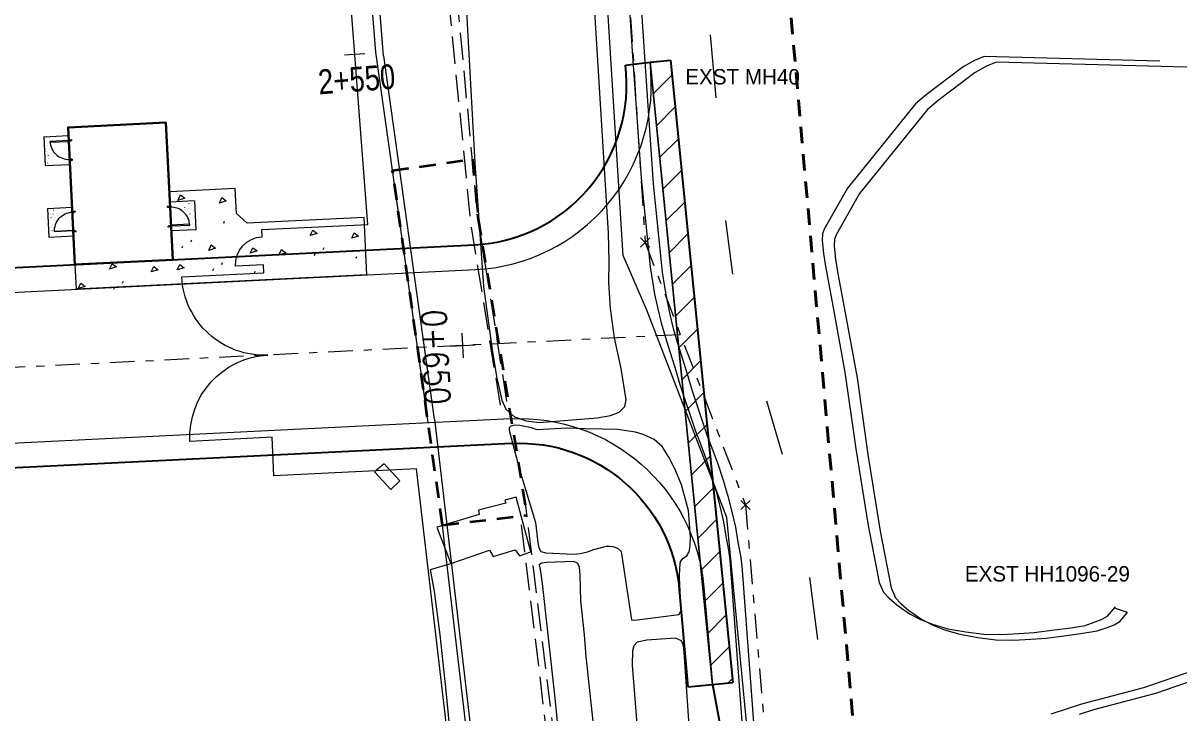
# Model space of a CAD drawing. Header units: metres. Extents: x -703672 to 3951284, y -4124475 to 4104628.
# Drawn here: x 328224.4 to 328280.6, y 4103510.3 to 4103543.8 of the extents above; entities that cross this region are included whole.
import ezdxf

# ---------------------------------------------------------------- set-up
doc = ezdxf.new("R2010")
doc.units = ezdxf.units.M
doc.header["$MEASUREMENT"] = 0
for name, pattern in [('DGN Style 2', [1.3283826688107345, 0.7970296012864407, -0.5313530675242938]), ('DGN Style 3', [1.8597357363350286, 1.328382668810735, -0.5313530675242938]), ('DGN Style 7', [2.6567653376214695, 1.195544401929661, -0.5313530675242938, 0.3985148006432204, -0.5313530675242938])]:
    doc.linetypes.add(name, pattern=pattern)
for name, color, linetype, lineweight in [('A-DOOR-PRHT', 7, 'Continuous', 0), ('A-FLOR-PATT', 9, 'Continuous', 0), ('A-WALL-PATT', 9, 'INBATT', 0), ('C-ALGN-STAT', 8, 'Continuous', 0), ('C-ALGN-STAT1', 8, 'Continuous', 0), ('C-ANNO-PATT', 251, 'Continuous', 0), ('C-PADS-OTLN', 9, 'Continuous', 30), ('C-PROP-BASE', 2, 'CONLMT', 0), ('C-PROP-CONS(Alpha)', 7, 'DGN Style 2', 40), ('C-ROAD-CNTR', 8, 'DGN Style 7', 0), ('C-ROAD-CURB', 9, 'Continuous', 0), ('C-ROAD-OTLN', 7, 'Continuous', 0), ('C-ROAD-UPVD', 253, 'Continuous', 0), ('C-SITE-FENC', 6, 'Continuous', 0), ('C-SITE-WALK', 7, 'Continuous', 0), ('C-STRM-CULV', 7, 'CULVRT', 0), ('V-DTCH-BOTD', 252, 'Continuous', 0), ('V-DTCH-TOP~', 252, 'Continuous', 0), ('V-ROAD-ASPH', 9, 'Continuous', 0), ('V-SITE-STRC', 253, 'Continuous', 0)]:
    doc.layers.add(name, color=color, linetype=linetype, lineweight=lineweight)
doc.layers.add('T-ANNO-NPLT', color=7, linetype='Continuous', lineweight=0, plot=False)
doc.styles.add('DGN', font='ENGINEERING.shx', dxfattribs={"width": 0.85, "height": 1.2})
doc.styles.add('Style-ENGINEERING', font='ENGINEERING.shx')
doc.styles.add('Style-WORKING', font='WORKING.shx')
doc.linetypes.add('CONLMT', pattern='A,0.10417,-0.00902625,[2,dgnlstyle-tsaec.shx,S=4.133597883597883e-05,R=0,X=0,Y=0],-0.00902625', length=0.1222225)
doc.linetypes.add('CULVRT', pattern='A,0.10417,-0.009026500000000007,["C",Style-WORKING,S=0.0078125,R=0,X=-0.002799034118652344,Y=-0.00390625],-0.012933,["P",Style-WORKING,S=0.0078125,R=0,X=-0.002614498138427734,Y=-0.00390625],-0.009026499999999993', length=0.135156)
doc.linetypes.add('FENCE', pattern='A,0.1,-0.01302,[7,dgnlstyle-tsaec.shx,S=0.0001240079365079365,R=0,X=0,Y=0],-0.01302', length=0.12604)
doc.linetypes.add('INBATT', pattern='A,-0.00859,[49,dgnlstyle-tsaec.shx,S=0.000248015873015873,R=0,X=0,Y=0],-0.00859', length=0.01718)

# ---------------------------------------------------------------- blocks, each defined once
blk = doc.blocks.new('*U11')
at = {"layer": 'A-DOOR-PRHT', "linetype": 'ByBlock'}
for p, q in [((-7.202382164450682e-06, 1.290000000153668e-06), (-2.402382158095406e-06, 1.289999943310249e-06)), ((-7.202382157345255e-06, -3.03000007306764e-06), (-7.202382164450682e-06, 1.290000000153668e-06)), ((-2.402382158095406e-06, 3.021041152351245e-06), (2.397617841154442e-06, 3.021041095507826e-06)), ((-2.402382158095406e-06, 1.289999943310249e-06), (-2.402382158095406e-06, 3.021041152351245e-06)), ((2.397617841154442e-06, 3.021041095507826e-06), (2.397617841154442e-06, 1.290000000153668e-06)), ((2.397617841154442e-06, 1.290000000153668e-06), (7.197617840404291e-06, 1.289999943310249e-06)), ((7.197617833298864e-06, -3.030000016224221e-06), (7.197617840404291e-06, 1.289999943310249e-06)), ((-7.202382157345255e-06, -3.03000007306764e-06), (7.197617833298864e-06, -3.030000016224221e-06))]:
    blk.add_line(p, q, dxfattribs=at)
blk = doc.blocks.new('*U12')
at = {"layer": 'A-DOOR-PRHT', "linetype": 'ByBlock'}
for p, q in [((-7.20238217155611e-06, 3.029999959380802e-06), (-7.20238217155611e-06, -1.290000000153668e-06)), ((-7.20238217155611e-06, 3.029999959380802e-06), (7.197617840404291e-06, 3.029999959380802e-06)), ((7.197617840404291e-06, 3.029999959380802e-06), (7.197617840404291e-06, -1.290000000153668e-06)), ((-7.20238217155611e-06, -1.290000000153668e-06), (-2.402382158095406e-06, -1.290000056997087e-06)), ((-2.402382158095406e-06, -1.290000056997087e-06), (-2.402382165200834e-06, -3.021041209194664e-06)), ((-2.402382165200834e-06, -3.021041209194664e-06), (2.397617841154442e-06, -3.021041152351245e-06)), ((2.397617841154442e-06, -3.021041152351245e-06), (2.397617841154442e-06, -1.290000000153668e-06)), ((2.397617841154442e-06, -1.290000000153668e-06), (7.197617840404291e-06, -1.290000000153668e-06))]:
    blk.add_line(p, q, dxfattribs=at)
blk = doc.blocks.new('*U10')
at = {"layer": 'A-DOOR-PRHT', "linetype": 'ByBlock', "flags": 128}
blk.add_lwpolyline([(0.5491150829475373, -0.3907234654761851), (-0.3633326428825967, -0.4365940182469785), (-0.3613745084730908, -0.4755448303185403), (0.5510732172988355, -0.4296742775477469), (0.5491150829475373, -0.3907234654761851)], close=True, dxfattribs=at)
at = {"layer": 'A-DOOR-PRHT', "linetype": 'ByBlock'}
blk.add_arc((-0.3613745084730908, -0.4755448303185403), 0.913600000000093, 2.877949392316159, 92.87794939233484, dxfattribs=at)
at = {"layer": 'A-DOOR-PRHT', "linetype": 'ByBlock', "extrusion": (5.807880430430017e-17, 6.42273781162947e-17, -1), "xscale": 9999.999999999998, "yscale": 9999.999999999998, "zscale": 99.99999999999999, "rotation": 357.1220506076651}
for name, p in [('*U12', (0.4798257338115945, 0.4461704124696553)), ('*U11', (0.4326597998733632, -0.492044772952795))]:
    blk.add_blockref(name, p, dxfattribs=at)
blk = doc.blocks.new('*U14')
at = {"layer": 'A-DOOR-PRHT', "linetype": 'ByBlock'}
for p, q in [((-7.202382185766965e-06, 1.290000056997087e-06), (-2.402382186517116e-06, 1.290000000153668e-06)), ((-7.202382185766965e-06, -3.030000016224221e-06), (-7.202382185766965e-06, 1.290000056997087e-06)), ((-2.402382179411688e-06, 3.021041152351245e-06), (2.397617812732733e-06, 3.021041152351245e-06)), ((-2.402382186517116e-06, 1.290000000153668e-06), (-2.402382179411688e-06, 3.021041152351245e-06)), ((2.397617812732733e-06, 3.021041152351245e-06), (2.397617812732733e-06, 1.290000000153668e-06)), ((2.397617812732733e-06, 1.290000000153668e-06), (7.197617819088009e-06, 1.290000056997087e-06)), ((7.197617826193436e-06, -3.030000016224221e-06), (7.197617819088009e-06, 1.290000056997087e-06)), ((-7.202382185766965e-06, -3.030000016224221e-06), (7.197617826193436e-06, -3.030000016224221e-06))]:
    blk.add_line(p, q, dxfattribs=at)
blk = doc.blocks.new('*U15')
at = {"layer": 'A-DOOR-PRHT', "linetype": 'ByBlock'}
for p, q in [((-7.202382178661537e-06, 3.029999959380802e-06), (-7.202382178661537e-06, -1.290000000153668e-06)), ((-7.202382178661537e-06, 3.029999959380802e-06), (7.197617811982582e-06, 3.030000016224221e-06)), ((7.197617811982582e-06, 3.030000016224221e-06), (7.197617819088009e-06, -1.289999943310249e-06)), ((-7.202382178661537e-06, -1.290000000153668e-06), (-2.402382186517116e-06, -1.289999943310249e-06)), ((-2.402382186517116e-06, -1.289999943310249e-06), (-2.402382179411688e-06, -3.021041095507826e-06)), ((-2.402382179411688e-06, -3.021041095507826e-06), (2.397617812732733e-06, -3.021041095507826e-06)), ((2.397617812732733e-06, -3.021041095507826e-06), (2.39761781983816e-06, -1.290000000153668e-06)), ((2.39761781983816e-06, -1.290000000153668e-06), (7.197617819088009e-06, -1.289999943310249e-06))]:
    blk.add_line(p, q, dxfattribs=at)
blk = doc.blocks.new('*U13')
at = {"layer": 'A-DOOR-PRHT', "linetype": 'ByBlock', "extrusion": (-6.123031769111886e-17, 6.123031769111885e-17, -1), "flags": 128}
blk.add_lwpolyline([(0.5288048459915444, -0.417800952680409), (-0.3847951540956274, -0.4178009531460702), (-0.3847951540956274, -0.4568009525537491), (0.5288048459915444, -0.4568009525537491), (0.5288048459915444, -0.417800952680409)], close=True, dxfattribs=at)
at = {"layer": 'A-DOOR-PRHT', "linetype": 'ByBlock', "extrusion": (0, 0, -1)}
blk.add_arc((-0.3847951540956274, -0.4568009525537491), 0.9136000000000932, 359.9999999999814, 90, dxfattribs=at)
at = {"layer": 'A-DOOR-PRHT', "linetype": 'ByBlock', "xscale": 10000, "yscale": 10000, "zscale": 100}
for name, p in [('*U15', (0.456818975857459, 0.4696990470401943)), ('*U14', (0.456818975857459, -0.4697009529918432))]:
    blk.add_blockref(name, p, dxfattribs=at)
blk = doc.blocks.new('*U17')
at = {"layer": 'A-DOOR-PRHT', "linetype": 'ByBlock'}
for p, q in [((-7.202382178661537e-06, 1.289999943310249e-06), (-2.402382179411688e-06, 1.289999943310249e-06)), ((-7.202382178661537e-06, -3.03000007306764e-06), (-7.202382178661537e-06, 1.289999943310249e-06)), ((-2.402382165200834e-06, 3.021041038664407e-06), (2.397617834049015e-06, 3.021041038664407e-06)), ((-2.402382179411688e-06, 1.289999943310249e-06), (-2.402382165200834e-06, 3.021041038664407e-06)), ((2.397617834049015e-06, 3.021041038664407e-06), (2.397617834049015e-06, 1.290000000153668e-06)), ((2.397617834049015e-06, 1.290000000153668e-06), (7.197617833298864e-06, 1.289999943310249e-06)), ((7.197617833298864e-06, -3.030000016224221e-06), (7.197617833298864e-06, 1.289999943310249e-06)), ((-7.202382178661537e-06, -3.03000007306764e-06), (7.197617833298864e-06, -3.030000016224221e-06))]:
    blk.add_line(p, q, dxfattribs=at)
blk = doc.blocks.new('*U18')
at = {"layer": 'A-DOOR-PRHT', "linetype": 'ByBlock'}
for p, q in [((-7.202382157345255e-06, 3.030000016224221e-06), (-7.202382157345255e-06, -1.290000000153668e-06)), ((-7.202382157345255e-06, 3.030000016224221e-06), (7.197617826193436e-06, 3.029999959380802e-06)), ((7.197617826193436e-06, 3.029999959380802e-06), (7.197617840404291e-06, -1.290000000153668e-06)), ((-7.202382157345255e-06, -1.290000000153668e-06), (-2.402382165200834e-06, -1.290000000153668e-06)), ((-2.402382165200834e-06, -1.290000000153668e-06), (-2.402382158095406e-06, -3.021041095507826e-06)), ((-2.402382158095406e-06, -3.021041095507826e-06), (2.397617841154442e-06, -3.021041152351245e-06)), ((2.397617841154442e-06, -3.021041152351245e-06), (2.397617841154442e-06, -1.290000000153668e-06)), ((2.397617841154442e-06, -1.290000000153668e-06), (7.197617840404291e-06, -1.290000000153668e-06))]:
    blk.add_line(p, q, dxfattribs=at)
blk = doc.blocks.new('*U16')
at = {"layer": 'A-DOOR-PRHT', "linetype": 'ByBlock', "flags": 128}
blk.add_lwpolyline([(0.5071607031859457, 0.4438245398923755), (-0.4052870226441883, 0.397953987121582), (-0.4072451569954865, 0.4369047987274826), (0.5052025688346475, 0.482775351498276), (0.5071607031859457, 0.4438245398923755)], close=True, dxfattribs=at)
at = {"layer": 'A-DOOR-PRHT', "linetype": 'ByBlock', "extrusion": (0, 0, -1)}
blk.add_arc((0.4072451569954865, 0.4369047987274826), 0.9136000000000931, 177.1220506076464, 267.1220506076651, dxfattribs=at)
at = {"layer": 'A-DOOR-PRHT', "linetype": 'ByBlock', "xscale": 9999.999999999998, "yscale": 9999.999999999998, "zscale": 99.99999999999999, "rotation": 182.8779493923349}
for name, p in [('*U17', (-0.4798258295631967, 0.4461723151616752)), ('*U18', (-0.4326598955667578, -0.4920428702607751))]:
    blk.add_blockref(name, p, dxfattribs=at)
blk = doc.blocks.new('*U9')
at = {"layer": 'A-FLOR-PATT', "linetype": 'ByBlock'}
for p, q in [((-3.698020386567805, 1.760394573677331), (-2.499533881666139, 1.820644862484187)), ((-3.627728383697104, 0.3621603180654347), (-3.698020386567805, 1.760394573677331)), ((3.452949093538336, 2.119887960143387), (2.254462588578463, 2.059637671802193)), ((3.523241096467245, 0.7216537040658295), (3.452949093538336, 2.119887960143387)), ((3.523241096467245, 0.7216537040658295), (2.324754591390956, 0.6614034157246351)), ((-3.627728383697104, 0.3621603180654347), (-2.429241878620815, 0.4224106064066291)), ((3.62767492927378, -1.355722904205322), (2.429188424197491, -1.415973192546517)), ((3.697966932202689, -2.75395716028288), (3.62767492927378, -1.355722904205322)), ((3.697966932202689, -2.75395716028288), (2.4994804271264, -2.814207448624074))]:
    blk.add_line(p, q, dxfattribs=at)
at = {"layer": 'A-WALL-PATT', "linetype": 'ByBlock'}
for p, q in [((-3.529055873106699, 1.712750357110053), (-3.529181394493207, 1.715247203595936)), ((-2.856723980978131, 1.752288701478392), (-2.856849502422847, 1.754785548429936)), ((2.90938785293838, 1.970426429528743), (2.909262331435457, 1.97292327741161)), ((3.081552201707382, 1.970473137684166), (3.081426680262666, 1.972969984170049)), ((3.289614727778826, 2.055538421496749), (3.289489206392318, 2.058035268448293)), ((3.314589141926263, 1.787066109478474), (3.314463620539755, 1.789562955964357)), ((3.344443979964126, 1.992297562304884), (3.344318458577618, 1.994794409256428)), ((3.424601467326283, 1.938938339240849), (3.424475945939776, 1.941435185726732)), ((-3.651668156206142, 1.583200262393802), (-3.65179367759265, 1.585697109345347)), ((-3.577266229956876, 1.644329493399709), (-3.577391751401592, 1.646826340351254)), ((-3.556705667986535, 1.292421385180205), (-3.556831189489458, 1.294918231666088)), ((-3.526979149784893, 1.443126933183521), (-3.527104671287816, 1.445623780135065)), ((-3.51489247137215, 1.202701178845018), (-3.515017992816865, 1.205198025330901)), ((-3.502323652151972, 1.295155276544392), (-3.502449173596688, 1.297652123030275)), ((-3.434734984009992, 1.149341955315322), (-3.434860505454708, 1.151838802266866)), ((-3.313511117536109, 1.648980650119483), (-3.313636638980825, 1.651477497071028)), ((-3.142210102872923, 1.666200625710189), (-3.142335624317639, 1.668697472196072)), ((-2.958596908603795, 1.666822889819741), (-2.95872243004851, 1.669319736305624)), ((-2.83851235115435, 1.618340323679149), (-2.838637872599065, 1.620837170165032)), ((3.14760103210574, 1.170348957646638), (3.147475510661025, 1.172845804598182)), ((3.228703465778381, 1.32650671992451), (3.228577944391873, 1.329003566876054)), ((3.252273894206155, 1.485511123668402), (3.25214837276144, 1.488007970154285)), ((3.304898103291634, 1.637367784045637), (3.304772581846919, 1.639864630997181)), ((3.326675820397213, 1.546640354674309), (3.326550299010705, 1.549137201625854)), ((3.327935917128343, 1.122025849763304), (3.327810395741835, 1.124522696714848)), ((3.359280119184405, 1.640101675875485), (3.359154597797897, 1.642598522827029)), ((3.363561885547824, 1.155380732845515), (3.363436364161316, 1.157877579331398)), ((3.392393931164406, 1.438035781029612), (3.392268409719691, 1.440532628446817)), ((3.405056165705901, 1.186161181423813), (3.404930644261185, 1.188658028375357)), ((-3.569387237890624, 1.088053266052157), (-3.569512759277131, 1.090550113003701)), ((-3.556725003349129, 0.8361786659806967), (-3.556850524735637, 0.8386755124665797)), ((-3.512352942605503, 0.8097148877568543), (-3.512478463992011, 0.8122117347083986)), ((-3.4735614155652, 0.7801011200062931), (-3.473686937009916, 0.7825979664921761)), ((-3.395336762478109, 0.9935031095519662), (-3.395462283864617, 0.9959999565035105)), ((-3.390094480535481, 0.660911035258323), (-3.390220001980197, 0.663407881744206)), ((-3.298982091655489, 0.8462664671242237), (-3.299107613100205, 0.848763314075768)), ((-3.165290353354067, 0.7554262871854007), (-3.165415874798782, 0.7579231336712837)), ((-3.140938202966936, 0.6705671697854996), (-3.141063724411651, 0.6730640167370439)), ((-2.843540430127177, 0.6338679352775216), (-2.843665951513685, 0.6363647817634046)), ((3.007974939129781, 0.9796852003782988), (3.007849417685065, 0.9821820477955043)), ((3.023693747760262, 1.066558764781803), (3.023568226373754, 1.069055611267686)), ((3.234711900528055, 0.8074392392300069), (3.234586379083339, 0.8099360871128738)), ((3.256843438663054, 0.9950657575391233), (3.256717917160131, 0.9975626044906676)), ((3.383130793459713, 0.7661199872381985), (3.383005272073206, 0.7686168341897428)), ((-3.492784034693614, 0.4204541426151991), (-3.492909556080122, 0.4229509895667434)), ((-3.349257368652616, 0.4764500763267279), (-3.349382890097331, 0.4789469228126109)), ((3.256278037501033, -1.505137726664543), (3.256152516114525, -1.502640879712999)), ((3.464340563572478, -1.420072443317622), (3.464215042127762, -1.417575596831739)), ((3.519169815757778, -1.483313302043825), (3.519044294313062, -1.480816455092281)), ((3.599327303119935, -1.536672526039183), (3.599201781733427, -1.534175679087639)), ((3.403429301572032, -2.149104145355523), (3.403303780127317, -2.146607298403978)), ((3.426999729999807, -1.990099740680307), (3.426874208555091, -1.987602893728763)), ((3.479623939085286, -1.838243080303073), (3.479498417640571, -1.835746233351529)), ((3.489314977778122, -1.688544755801558), (3.489189456333406, -1.686047907918692)), ((3.501401656190865, -1.928970510140061), (3.501276134746149, -1.926473662722856)), ((3.534005954919849, -1.835509188938886), (3.533880433533341, -1.833012341987342)), ((3.56711976689985, -2.037575083319098), (3.566994245513342, -2.035078236367553)), ((3.198419583553914, -2.409052099566907), (3.198294062109198, -2.406555253081024)), ((3.322326867899392, -2.305261907167733), (3.322201346454676, -2.30276506068185)), ((3.409437736263499, -2.668171624653041), (3.409312214876991, -2.665674778167158)), ((3.431569274398498, -2.480545107275248), (3.431443752953783, -2.478048259858042)), ((3.502661752921995, -2.353585014585406), (3.502536231477279, -2.351088167633861)), ((3.538287721283268, -2.320230132434517), (3.53816219989676, -2.317733285482973)), ((3.557856629311573, -2.709490877576172), (3.55773110780865, -2.706994030624628)), ((3.579782001441345, -2.289449683390558), (3.579656480054837, -2.286952836904675))]:
    blk.add_line(p, q, dxfattribs=at)
at = {"layer": 'C-PADS-OTLN', "linetype": 'ByBlock', "flags": 128}
blk.add_lwpolyline([(-2.569825884420425, 3.218879117630422), (2.184432337700855, 3.452665208373219), (2.51956385653466, -3.213702949695289), (-2.234432613477111, -3.452695760410279), (-2.569825884420425, 3.218879117630422)], close=True, dxfattribs=at)
at = {"layer": 'A-DOOR-PRHT', "linetype": 'ByBlock'}
for name, p in [('*U16', (2.673918470565695, 1.379839607980102)), ('*U10', (2.848644210607745, -2.095769353676587))]:
    blk.add_blockref(name, p, dxfattribs=at)
at = {"layer": 'A-DOOR-PRHT', "linetype": 'ByBlock', "extrusion": (-5.807880430430016e-17, -6.42273781162947e-17, -1), "rotation": 177.1220506076652}
blk.add_blockref('*U13', (2.84869766497286, 1.102206766605377), dxfattribs=at)
blk = doc.blocks.new('lbl_tic')
at = {"color": 0, "linetype": 'ByBlock', "lineweight": -2}
blk.add_line((0, -0.04164999999999996), (0, 0.04164999999999996), dxfattribs=at)

msp = doc.modelspace()

# ---------------------------------------------------------------- hatches: boundary and pattern name
at = {"layer": 'C-ROAD-OTLN', "lineweight": 18}
h = msp.add_hatch(dxfattribs=at)
h.set_pattern_fill('HATCH', color=256, style=0, pattern_type=2)
h.set_pattern_definition([(45, (328254.927683731, 4103541.921588524), (-0.8485281374238569, 0.848528137423857), [])])
h.paths.add_polyline_path([(328254.9276839543, 4103541.921588955), (328255.9226715611, 4103542.021587268), (328258.9609281765, 4103511.790800692), (328257.9659405698, 4103511.690802379), (328254.9276839549, 4103541.92158895)])

# ---------------------------------------------------------------- linework, layer by layer
at = {"layer": 'C-ALGN-STAT1', "flags": 128}
msp.add_lwpolyline([(328241.0686795088, 4103542.333828398), (328240.0716108047, 4103542.257316966)], dxfattribs=at)
at = {"layer": 'C-ANNO-PATT'}
for p, q in [((328234.1978183566, 4103534.107667999), (328234.2378183567, 4103534.199667999)), ((328232.1778183567, 4103532.903346629), (328232.2178183566, 4103532.995346629)), ((328232.6018183567, 4103533.195346629), (328232.6458183567, 4103533.291346629)), ((328238.6131863939, 4103532.532802733), (328238.6531863939, 4103532.624802733)), ((328239.0371863939, 4103532.824802733), (328239.0811863939, 4103532.920802733)), ((328240.6331863939, 4103532.396802733), (328240.6731863939, 4103532.488802733)), ((328233.6761732542, 4103531.812892757), (328233.7161732542, 4103531.904892757)), ((328234.1001732542, 4103532.104892757), (328234.1441732542, 4103532.200892757)), ((328235.6961732542, 4103531.676892757), (328235.7361732542, 4103531.768892757)), ((328228.8598088228, 4103530.90227618), (328228.8998088228, 4103530.99427618)), ((328229.2838088228, 4103531.19427618), (328229.3278088228, 4103531.29027618))]:
    msp.add_line(p, q, dxfattribs=at)
at = {"layer": 'C-ANNO-PATT', "flags": 128}
for points in [[(328231.9698183566, 4103535.211667999), (328232.0938183566, 4103535.475667999), (328232.3058183566, 4103535.319667999), (328231.9698183566, 4103535.211667999)], [(328233.9898183566, 4103535.079667999), (328234.1138183567, 4103535.343667999), (328234.3258183567, 4103535.183667999), (328233.9898183566, 4103535.079667999)], [(328238.4051863939, 4103533.500802733), (328238.5291863939, 4103533.764802733), (328238.7411863939, 4103533.608802733), (328238.4051863939, 4103533.500802733)], [(328240.4251863939, 4103533.368802733), (328240.5491863939, 4103533.632802733), (328240.7611863939, 4103533.472802733), (328240.4251863939, 4103533.368802733)], [(328233.4681732542, 4103532.780892757), (328233.5921732542, 4103533.044892757), (328233.8041732542, 4103532.888892757), (328233.4681732542, 4103532.780892757)], [(328235.4881732542, 4103532.648892757), (328235.6121732542, 4103532.912892757), (328235.8241732542, 4103532.752892757), (328235.4881732542, 4103532.648892757)], [(328236.8779156582, 4103532.557733376), (328237.0019156582, 4103532.821733376), (328237.2139156582, 4103532.661733376), (328236.8779156582, 4103532.557733376)], [(328228.6518088228, 4103531.87027618), (328228.7758088228, 4103532.13427618), (328228.9878088228, 4103531.97827618), (328228.6518088228, 4103531.87027618)], [(328230.6718088228, 4103531.73827618), (328230.7958088228, 4103532.00227618), (328231.0078088228, 4103531.84227618), (328230.6718088228, 4103531.73827618)], [(328231.9409025185, 4103531.8378234), (328232.0649025185, 4103532.1018234), (328232.2769025185, 4103531.9418234), (328231.9409025185, 4103531.8378234)], [(328227.1245380871, 4103530.927206823), (328227.2485380871, 4103531.191206823), (328227.4605380871, 4103531.031206822), (328227.1245380871, 4103530.927206823)]]:
    msp.add_lwpolyline(points, dxfattribs=at)
at = {"layer": 'C-PROP-BASE', "linetype": 'ByBlock'}
for p, q in [((328254.4654283276, 4103533.385535928), (328254.9144411339, 4103532.936523122)), ((328254.6901592376, 4103533.160805018), (328254.4656528346, 4103532.936298615)), ((328254.6901592376, 4103533.160805018), (328254.914890147, 4103533.385535927)), ((328259.3474283276, 4103520.639535928), (328259.7964411339, 4103520.190523122)), ((328259.5721592376, 4103520.414805018), (328259.796890147, 4103520.639535927)), ((328259.5721592376, 4103520.414805018), (328259.3476528345, 4103520.190298615))]:
    msp.add_line(p, q, dxfattribs=at)
at = {"layer": 'C-PROP-BASE', "color": 251, "linetype": 'DGN Style 7'}
msp.add_lwpolyline([(328230.899934731, 4103987.391029525), (328238.0441592374, 4103974.807805018), (328229.1311592376, 4103960.914805018), (328226.9681592374, 4103954.491805018), (328230.9991592374, 4103896.525805018), (328234.1771592374, 4103846.750805018), (328236.4711592373, 4103808.477805017), (328241.7471592374, 4103728.064805018), (328244.7941592374, 4103680.649805018), (328247.8234212537, 4103635.769016811), (328248.0389347309, 4103632.437029525), (328250.159934731, 4103599.819029524), (328251.6602236531, 4103577.536845913), (328252.1671592374, 4103570.319805018), (328252.4291592372, 4103567.960805018), (328254.6901592372, 4103533.160805018), (328259.5721592373, 4103520.414805017), (328262.8821592375, 4103481.518805019), (328272.6141592373, 4103375.546805018)], dxfattribs=at)
at = {"layer": 'C-PROP-CONS(Alpha)', "color": 9, "transparency": 33554661, "flags": 128}
msp.add_lwpolyline([(328051.3527000129, 4102748.37939936), (328033.3155557459, 4102763.759859016), (328008.635876491, 4102785.194791595), (328001.0587122234, 4102791.754994317), (327978.7635198684, 4102811.492673358), (327966.1439298082, 4102822.81362133), (327961.8799502737, 4102829.347595384), (327957.057644274, 4102838.760785415), (327950.9142166439, 4102852.447486374), (327944.9108842695, 4102882.46314165), (327922.9503158275, 4102979.617200589), (327922.1960612735, 4102984.074704956), (327896.895254712, 4103096.805002357), (327873.602682129, 4103197.996084934), (327970.2778919048, 4103222.03458913), (327945.2853782952, 4103305.343080384), (327930.2819876203, 4103330.564998057), (327883.5789010234, 4103409.045375251), (327883.5789010235, 4103409.045375251), (327870.9613363898, 4103413.475533437), (327831.8293273544, 4103476.306306486), (327799.6734495071, 4103521.613691107), (327806.6592676204, 4103526.955593927), (327784.9216440988, 4103571.617824119), (327626.2738909589, 4103555.289453546), (327612.5795421994, 4103537.316554541), (327610.912267143, 4103605.482858766), (327464.3899750119, 4103600.408329677), (327376.9287606052, 4103410.137822579), (327521.4700117525, 4103346.727226583), (327528.8281654069, 4103347.647212733), (327568.3287292437, 4103211.27215154), (327234.5934998402, 4103358.397358307), (327245.9429127203, 4103450.162797557), (327247.4057606828, 4103462.282137395), (327240.1466832621, 4103465.304146356), (327209.4846702361, 4103470.912804143), (327163.5775247305, 4103479.173001934), (327097.1773292364, 4103490.791457197), (327094.8037589096, 4103490.336329404), (327087.5669605479, 4103491.465917642), (327077.449539086, 4103494.95888159), (327074.0302851388, 4103496.139353393), (327072.3445527111, 4103496.70369043), (327040.4265800085, 4103507.290822693), (327024.6254833043, 4103509.746641063), (327005.0554566061, 4103511.621346213), (326997.3663593705, 4103513.401218432), (326987.1858611336, 4103509.176851866), (326924.9401869376, 4103516.679666858), (326868.1898380349, 4103514.452095245, -0.4874798272826256), (326842.7291952347, 4103544.504835935), (326855.8128268328, 4103607.653487044), (326872.3549334486, 4103674.829124694), (326885.7849688843, 4103716.963841686), (326897.1820855098, 4103756.392376348), (326911.8079730987, 4103792.562866542), (326942.7784593481, 4103859.495280759), (326985.0309523789, 4103937.170100313), (327038.3759761521, 4104017.339902852), (327049.9699591843, 4104031.93014326), (327093.2772874826, 4104085.216318096), (327121.0561478767, 4104115.05712215), (327147.4927338528, 4104141.109056442), (327201.0579048989, 4104189.950156559), (327247.8236230445, 4104227.241544621), (327274.2756034104, 4104246.458416275), (327310.9052788371, 4104272.189052842), (327338.7507480193, 4104290.682435896), (327394.3822770293, 4104323.718145463), (327454.7797406209, 4104356.193582261), (327554.8217139727, 4104397.588329164), (327560.1573850386, 4104391.696800068), (327629.8959608893, 4104414.015198105), (327759.0313031515, 4104448.398455133), (327757.2739255879, 4104455.165774307), (328107.0540342975, 4104542.510103815), (328119.3380608568, 4104542.510103815), (328124.6483431717, 4104536.17317302), (328129.4254646109, 4104518.549251009), (328131.921990407, 4104503.029638088), (328135.078302787, 4104500.213224401), (328154.085317786, 4104500.667789092), (328149.8985258908, 4104547.783738694), (328149.7745655841, 4104555.824714896), (328168.0966631506, 4104560.116307975), (328180.1971601305, 4104561.571233069), (328186.8764764442, 4104562.389659171), (328203.8937110046, 4104564.517264253), (328194.5649608789, 4104557.623580912), (328191.4437345657, 4104556.202444898), (328187.3603782359, 4104545.719257489), (328182.8253075863, 4104532.763466077), (328181.3393865761, 4104525.839460123), (328180.4385673145, 4104514.508980992), (328180.3416913476, 4104501.519693172), (328182.9952471908, 4104464.369911368), (328121.0450735461, 4104464.115166628), (328089.3117504606, 4104492.939601823), (327768.6929376793, 4104411.193379837), (327762.394272341, 4104435.44831491), (327630.6153729495, 4104402.081270727), (327568.961239384, 4104381.975780278), (327586.7809209799, 4104362.299684941), (327579.7950375145, 4104360.190021981), (327526.9949811692, 4104339.560635842), (327472.178603134, 4104315.449356015), (327377.0616109308, 4104262.394203749), (327337.8150383515, 4104235.453131521), (327331.8477650884, 4104234.203481648), (327216.3820695355, 4104145.337984444), (327178.5929724798, 4104112.042658567), (327136.6371358891, 4104068.619937841), (327133.1617217513, 4104062.073926368), (327081.9927725713, 4104002.304896605), (327197.9125123062, 4103949.973291562), (327165.5484697489, 4103878.060140899), (327236.1839484199, 4103839.517953459), (327385.373955234, 4103849.829860281), (327376.9496945368, 4103947.711745712), (327522.7087312953, 4103959.659207741), (327570.1209276664, 4103966.104005254), (327619.9429955619, 4103970.187781311), (327675.5802737248, 4103972.189662043), (327840.2462419602, 4103985.686872555), (327861.3262067086, 4103740.757760243), (327930.6420660896, 4103742.354851621), (327992.4427256854, 4103748.227855178), (328033.5029494578, 4103744.724846469), (328070.8848923553, 4103745.586155542), (328069.9830035489, 4103756.769478619), (328241.8330771768, 4103770.442215998), (328288.4642937218, 4103241.598537642), (328052.9743225681, 4103223.495877456), (328046.3409570817, 4103208.988679592), (328077.9633670195, 4102853.33535271), (328045.914018165, 4102815.224954779), (328124.4115326538, 4102748.37939936)], format="xyb", dxfattribs=at)
at = {"layer": 'C-ROAD-CNTR'}
msp.add_line((328256.3954679924, 4103528.684103462), (327951.849405067, 4103513.708342758), dxfattribs=at)
at = {"layer": 'C-ROAD-CURB', "linetype": 'Continuous', "lineweight": 25}
for p, q in [((328253.736415397, 4103541.777092506), (328254.9276839544, 4103541.921588955)), ((328203.339792266, 4103530.931001788), (328246.3762643979, 4103533.047279049)), ((328248.1999474914, 4103523.405212114), (328205.0169740937, 4103521.281730793)), ((328256.3526075098, 4103516.302995822), (328256.770622817, 4103511.584899265)), ((328256.770622817, 4103511.584899265), (328257.9659405699, 4103511.690802379)), ((328257.9659405699, 4103511.690802379), (328260.4600729101, 4103498.46149266))]:
    msp.add_line(p, q, dxfattribs=at)
msp.add_arc((328245.9931697735, 4103540.837865581), 7.799999999999999, 272.8151973643965, 6.915979438084224, dxfattribs=at)
at = {"layer": 'C-ROAD-CURB', "linetype": 'Continuous', "lineweight": 25, "extrusion": (0, 0, -1)}
msp.add_arc((-328248.5830421158, 4103515.614625582), 7.799999999999999, 87.18480263560356, 174.9369118766468, dxfattribs=at)
at = {"layer": 'C-ROAD-OTLN', "lineweight": 25}
for p, q in [((328254.9276839544, 4103541.921588956), (328255.922671561, 4103542.021587269)), ((328255.922671561, 4103542.021587269), (328258.9609281765, 4103511.790800693)), ((328257.9659405699, 4103511.690802379), (328258.9609281765, 4103511.790800693))]:
    msp.add_line(p, q, dxfattribs=at)
at = {"layer": 'C-ROAD-OTLN'}
for p, q in [((328254.9276839545, 4103541.921588955), (328257.9659405699, 4103511.690802379)), ((328203.3987299005, 4103529.732450015), (328246.4352020324, 4103531.848727276)), ((328248.1410098567, 4103524.603763887), (328204.9580364592, 4103522.480282567)), ((328257.5479252628, 4103516.408898937), (328257.9659405699, 4103511.690802379))]:
    msp.add_line(p, q, dxfattribs=at)
at = {"layer": 'C-ROAD-OTLN', "lineweight": 18, "flags": 128}
msp.add_lwpolyline([(328254.9276839543, 4103541.921588955), (328255.9226715611, 4103542.021587268), (328258.9609281765, 4103511.790800692), (328257.9659405698, 4103511.690802379), (328254.9276839549, 4103541.92158895), (328254.9276839543, 4103541.921588955)], close=True, dxfattribs=at)
at = {"layer": 'C-ROAD-OTLN'}
msp.add_arc((328245.9931697735, 4103540.837865581), 9.000000000000002, 272.8151973643965, 6.915979438084224, dxfattribs=at)
at = {"layer": 'C-ROAD-OTLN', "extrusion": (0, 0, -1)}
msp.add_arc((-328248.5830421158, 4103515.614625582), 9, 87.18480263560356, 174.9369118766468, dxfattribs=at)
at = {"layer": 'C-ROAD-UPVD', "linetype": 'Continuous', "flags": 128}
for points in [[(328252.795934731, 4103561.944029524), (328254.067934731, 4103542.462029525), (328254.496934731, 4103536.288029524), (328254.936934731, 4103531.991029525), (328255.0529347309, 4103531.277029525), (328255.152934731, 4103530.652029525), (328255.300934731, 4103529.939029525), (328255.462934731, 4103529.259029524), (328255.6839347309, 4103528.550029525), (328255.891934731, 4103527.879029525), (328256.1409347309, 4103527.106029524), (328256.3739347309, 4103526.276029524), (328257.125934731, 4103524.043029524), (328257.4049347311, 4103523.337029525), (328257.642934731, 4103522.680029524), (328257.892934731, 4103521.889029525), (328258.1269347309, 4103521.123029524), (328258.331934731, 4103520.290029524), (328258.4939347311, 4103519.604029525), (328258.615934731, 4103518.877029525), (328258.740934731, 4103518.221029525), (328258.8039347311, 4103517.729029525), (328259.572934731, 4103507.508029525)], [(328279.7106627727, 4103541.972962758), (328271.1819347311, 4103542.197029524), (328270.709934731, 4103542.008029525), (328270.1519347311, 4103541.701029525), (328268.361934731, 4103540.339029524), (328267.8309347311, 4103539.895029525), (328264.5359347309, 4103535.811029525), (328263.3879347311, 4103533.817029525), (328263.318934731, 4103533.592029525), (328263.2939347311, 4103533.259029524), (328263.3629347309, 4103532.626029524), (328263.464934731, 4103532.020029525), (328263.8199347309, 4103530.096029525), (328264.408934731, 4103526.871029525), (328264.929934731, 4103523.144029525), (328265.5369347311, 4103519.412029525), (328266.0639347311, 4103516.657029524), (328266.2859347309, 4103516.183029525), (328266.537934731, 4103515.903029525), (328266.925934731, 4103515.566029524), (328267.5399347311, 4103515.136029525), (328268.087934731, 4103514.854029525), (328268.658934731, 4103514.626029524), (328269.402934731, 4103514.407029524), (328270.2859347309, 4103514.251029524), (328271.159934731, 4103514.135029525), (328272.0229347312, 4103514.124029525), (328272.8629347309, 4103514.176029525), (328273.6129347309, 4103514.223029525), (328274.5969347309, 4103514.347029524), (328275.388934731, 4103514.456029525), (328276.0909347311, 4103514.567029525), (328276.577934731, 4103514.738029525), (328276.908934731, 4103514.868029525), (328277.1809347309, 4103515.022029525), (328277.567934731, 4103515.465029525)], [(328281.3689347311, 4103512.377029525), (328278.9219347311, 4103511.536029525), (328276.827934731, 4103510.980029525), (328275.9139347309, 4103510.743029525), (328275.2179347309, 4103510.511029525), (328274.420934731, 4103510.248029524)]]:
    msp.add_lwpolyline(points, dxfattribs=at)
at = {"layer": 'C-SITE-FENC', "linetype": 'FENCE', "ltscale": 80}
msp.add_lwpolyline([(328266.0343603812, 4103286.495770565), (328247.4450829282, 4103489.050895488), (328243.5708050433, 4103522.176370158), (328236.639335882, 4103521.835521806), (328236.5474761, 4103523.703576159), (328232.5523035188, 4103523.507117379, -0.4142135622451754), (328236.3510173185, 4103527.69874874, -0.4142135624329026), (328232.1590747853, 4103531.497447239), (328236.1545585371, 4103531.693921322), (328236.1351813613, 4103532.087974276), (328234.7749086801, 4103532.021084172, -0.4142135621861647), (328236.0682912558, 4103533.448246958), (328236.0513996245, 4103533.791754038), (328241.2032571121, 4103534.04509169), (328229.8396715609, 4103682.131138401)], format="xyb", dxfattribs=at)
at = {"layer": 'C-SITE-WALK'}
for p, q in [((328234.7615041442, 4103535.789338133), (328231.5759777257, 4103535.632692925)), ((328234.8209636428, 4103534.580173767), (328234.7615041442, 4103535.789338133)), ((328234.8209636428, 4103534.580173767), (328235.3449175633, 4103534.105334542)), ((328241.028278312, 4103534.384808361), (328235.3449175633, 4103534.105334542)), ((328241.1657297079, 4103531.589606026), (328241.028278312, 4103534.384808361)), ((328226.9646925905, 4103532.092733615), (328227.0236302253, 4103530.894181841)), ((328241.1657297079, 4103531.589606026), (328227.0236302253, 4103530.894181841))]:
    msp.add_line(p, q, dxfattribs=at)
at = {"layer": 'C-STRM-CULV', "linetype": 'DGN Style 2', "lineweight": 35}
for p, q in [((328242.4109673557, 4103536.65688096), (328246.2911326769, 4103537.206795632)), ((328246.291132677, 4103537.206795632), (328246.5704040797, 4103534.3135082)), ((328244.841394364, 4103519.435466891), (328242.4109673558, 4103536.656880958)), ((328246.5704040796, 4103534.3135082), (328248.9469742258, 4103519.914086316)), ((328244.841394364, 4103519.435466893), (328248.946974226, 4103519.914086315))]:
    msp.add_line(p, q, dxfattribs=at)
at = {"layer": 'V-DTCH-BOTD'}
for p, q in [((328244.1444504799, 4103524.425526823), (328241.5946145226, 4103542.417018144)), ((328241.9696468723, 4103542.224957865), (328244.4311120066, 4103524.583845445))]:
    msp.add_line(p, q, dxfattribs=at)
at = {"layer": 'V-DTCH-BOTD', "flags": 128}
msp.add_lwpolyline([(328241.9696468723, 4103542.224957865), (328239.6410060362, 4103571.557623153), (328237.9553112262, 4103596.659358901), (328236.2135168486, 4103620.528356018), (328234.362658511, 4103649.628565124), (328233.3468625589, 4103665.133681787), (328231.8774085119, 4103686.215591859), (328230.6919889961, 4103704.328835873)], dxfattribs=at)
at = {"layer": 'V-DTCH-TOP~'}
for p, q in [((328248.6128514704, 4103489.181204432), (328244.471686524, 4103524.588590946)), ((328248.4330944677, 4103488.625995118), (328244.7474316465, 4103520.241475638))]:
    msp.add_line(p, q, dxfattribs=at)
at = {"layer": 'V-DTCH-TOP~', "linetype": 'DGN Style 3'}
for p, q in [((328251.9134503009, 4103495.852697759), (328248.8244837146, 4103520.907619286)), ((328251.5383115372, 4103495.972780238), (328248.6285120401, 4103519.876960699))]:
    msp.add_line(p, q, dxfattribs=at)
at = {"layer": 'V-DTCH-TOP~', "linetype": 'DGN Style 3', "flags": 128}
for points in [[(328247.6519871152, 4103525.260290364), (328246.2178480251, 4103534.110929437), (328244.0845756325, 4103555.79023376), (328241.4469541508, 4103594.208467043), (328240.2084719352, 4103611.303360294), (328238.3964968974, 4103638.133470555), (328235.9412696437, 4103676.191212236), (328233.9110473445, 4103704.897407023)], [(328247.9715213273, 4103525.438868601), (328246.5510182997, 4103534.436297216), (328244.5164385958, 4103556.125838119), (328241.6795070329, 4103594.754508713), (328240.4070961098, 4103612.534858255), (328238.7135800348, 4103638.401411832), (328236.1924175182, 4103676.492965184), (328234.3324027035, 4103704.880566097)]]:
    msp.add_lwpolyline(points, dxfattribs=at)
at = {"layer": 'V-DTCH-TOP~', "flags": 128}
msp.add_lwpolyline([(328241.5946145226, 4103542.417018144), (328239.2184321542, 4103572.250182495), (328237.5366084965, 4103597.178608792), (328235.8600260956, 4103621.156909502), (328233.9366468155, 4103649.776578099), (328232.8743801326, 4103665.07959503), (328231.5336670774, 4103686.148768005), (328230.3388183898, 4103704.249561496)], dxfattribs=at)
at = {"layer": 'V-ROAD-ASPH', "elevation": 5.466177330398558, "flags": 128}
for points in [[(328257.8566961602, 4103543.246321956), (328258.1336961602, 4103540.195321955)], [(328258.5936961602, 4103534.227321955), (328258.9406961602, 4103531.620321956)], [(328260.5896961602, 4103525.480321955), (328261.3606961602, 4103522.876321956)]]:
    msp.add_lwpolyline(points, dxfattribs=at)
at = {"layer": 'V-ROAD-ASPH', "extrusion": (0.004248431853783023, -0.03276425594177139, 0.9994540781643576), "elevation": -133048.712663709, "flags": 128}
msp.add_lwpolyline([(853209.2465464895, 4025039.037872219), (853209.2465464897, 4025036.011104798)], dxfattribs=at)
at = {"layer": 'V-ROAD-ASPH', "extrusion": (0.1512591374345459, -0.05016246904717083, 0.987220542757113), "elevation": -156181.3949993039, "flags": 128}
msp.add_lwpolyline([(3998252.586701148, 967567.6266763886), (3998252.586701146, 967568.2541865477)], dxfattribs=at)
at = {"layer": 'V-ROAD-ASPH'}
for points in [[(328253.3806961602, 4103561.672321956, 5.466177330398558), (328254.6526961602, 4103542.190321955, 5.466177330398558), (328255.0816961602, 4103536.016321955, 5.466177330398558), (328255.5216961602, 4103531.719321955, 5.466177330398558), (328255.6376961602, 4103531.005321955, 5.466177330398558), (328255.7376961602, 4103530.380321955, 5.466177330398558), (328255.8856961602, 4103529.667321955, 5.366177330398557), (328256.0476961602, 4103528.987321956, 5.366177330398557), (328256.2686961602, 4103528.278321955, 5.366177330398557), (328256.4766961602, 4103527.607321955, 5.366177330398557), (328256.7256961602, 4103526.834321956, 5.366177330398557), (328256.9586961602, 4103526.004321956, 5.366177330398557), (328257.7106961602, 4103523.771321956, 5.366177330398557), (328257.9896961602, 4103523.065321955, 5.366177330398557), (328258.2276961602, 4103522.408321955, 5.366177330398557), (328258.4776961602, 4103521.617321956, 5.366177330398557), (328258.7116961602, 4103520.851321956, 5.266177330398563), (328258.9166961602, 4103520.018321956, 5.266177330398563), (328259.0786961602, 4103519.332321955, 5.266177330398563), (328259.2006961602, 4103518.605321955, 5.266177330398563), (328259.3256961602, 4103517.949321955, 5.266177330398563), (328259.3886961602, 4103517.457321955, 5.266177330398563), (328260.1576961602, 4103507.236321955, 5.266177330398563)], [(328294.6046961602, 4103541.325321956, 5.366177330398557), (328271.7666961602, 4103541.925321955, 5.366177330398557), (328271.2946961602, 4103541.736321955, 5.266177330398563), (328270.7366961602, 4103541.429321955, 5.266177330398563), (328268.9466961602, 4103540.067321956, 5.266177330398563), (328268.4156961602, 4103539.623321956, 5.266177330398563), (328265.1206961602, 4103535.539321955, 5.266177330398563), (328263.9726961602, 4103533.545321955, 5.366177330398557), (328263.9036961602, 4103533.320321955, 5.366177330398557), (328263.8786961602, 4103532.987321956, 5.366177330398557), (328263.9476961602, 4103532.354321955, 5.366177330398557), (328264.0496961602, 4103531.748321956, 5.366177330398557), (328264.4046961602, 4103529.824321955, 5.466177330398558), (328264.9936961602, 4103526.599321955, 5.466177330398558), (328265.5146961602, 4103522.872321955, 5.466177330398558), (328266.1216961602, 4103519.140321956, 5.366177330398557), (328266.6486961602, 4103516.385321956, 5.266177330398563), (328266.8706961602, 4103515.911321955, 5.266177330398563), (328267.1226961602, 4103515.631321955, 5.266177330398563), (328267.5106961602, 4103515.294321956, 5.266177330398563), (328268.1246961602, 4103514.864321955, 5.266177330398563), (328268.6726961602, 4103514.582321955, 5.366177330398557), (328269.2436961602, 4103514.354321955, 5.466177330398558), (328269.9876961602, 4103514.135321956, 5.466177330398558), (328270.8706961602, 4103513.979321955, 5.56617733039856), (328271.7446961602, 4103513.863321955, 5.56617733039856), (328272.6076961602, 4103513.852321955, 5.666177330398561), (328273.4476961602, 4103513.904321956, 5.766177330398563), (328274.1976961602, 4103513.951321955, 5.866177330398557), (328275.1816961602, 4103514.075321956, 5.966177330398558), (328275.9736961602, 4103514.184321955, 5.966177330398558), (328276.6756961602, 4103514.295321955, 6.06617733039856), (328277.1626961602, 4103514.466321955, 6.06617733039856), (328277.4936961602, 4103514.596321955, 6.06617733039856), (328277.7656961602, 4103514.750321955, 6.06617733039856), (328278.1526961602, 4103515.193321955, 6.06617733039856)], [(328248.8926961602, 4103472.748321956, 5.166177330398561), (328248.3846961602, 4103477.932321955, 5.166177330398561), (328247.7196961602, 4103484.701321955, 5.266177330398563), (328247.2786961602, 4103489.058321956, 5.266177330398563), (328246.8996961602, 4103494.162321955, 5.166177330398561), (328246.5266961602, 4103498.813321956, 5.06617733039856), (328245.4086961602, 4103507.382321956, 5.06617733039856), (328245.0216961602, 4103511.385321956, 5.06617733039856), (328244.7176961602, 4103514.113321955, 5.06617733039856), (328244.4456961602, 4103516.212321955, 5.06617733039856), (328244.2616961602, 4103517.280321956, 5.06617733039856), (328245.2446961602, 4103517.567321956, 5.06617733039856), (328245.3536961602, 4103517.605321955, 5.06617733039856)], [(328281.9536961602, 4103512.105321955, 5.866177330398557), (328279.5066961602, 4103511.264321955, 5.666177330398561), (328277.4126961602, 4103510.708321956, 5.56617733039856), (328276.4986961602, 4103510.471321955, 5.56617733039856), (328275.8026961602, 4103510.239321955, 5.466177330398558)]]:
    msp.add_polyline3d(points, dxfattribs=at)
at = {"layer": 'V-SITE-STRC', "extrusion": (-0.02326506603601327, -0.01009500033058129, 0.9996783621098667), "elevation": -49054.74054167046, "flags": 128}
msp.add_lwpolyline([(-3633757.901683898, 1933935.316588782), (-3633760.788222481, 1933935.316588782), (-3633793.475244754, 1933947.145848818)], dxfattribs=at)
at = {"layer": 'V-SITE-STRC', "flags": 128}
for points, elevation in [([(328241.5376961602, 4103522.023321955), (328242.3246961602, 4103521.168321955), (328242.7586961602, 4103521.590321955), (328241.9936961602, 4103522.407321956), (328241.5376961602, 4103522.023321955)], 5.366177330398557), ([(328259.1556961602, 4103450.212321955), (328259.2016961602, 4103450.076321955), (328259.3336961602, 4103449.994321955), (328261.6456961602, 4103450.139321955), (328261.8426961602, 4103450.181321955), (328261.9796961602, 4103450.267321955), (328262.0316961602, 4103450.489321955), (328262.0506961602, 4103450.946321955), (328257.5006961602, 4103499.965321955), (328256.5816961602, 4103513.259321955), (328256.5496961602, 4103513.572321956), (328256.4616961602, 4103513.822321956), (328256.1736961602, 4103513.940321955), (328254.7726961602, 4103513.848321956), (328254.3056961602, 4103513.744321955), (328254.1386961602, 4103513.581321956), (328254.0816961602, 4103513.334321956), (328254.0586961602, 4103512.641321955), (328256.1786961602, 4103485.947321956), (328258.3836961602, 4103459.009321955), (328259.1556961602, 4103450.212321955)], 3.56617733039856)]:
    msp.add_lwpolyline(points, dxfattribs=dict(at, elevation=elevation))
at = {"layer": 'V-SITE-STRC'}
for points in [[(328245.8726961602, 4103546.749321955, 5.166177330398561), (328246.4026961602, 4103537.029321956, 5.06617733039856), (328246.8296961602, 4103531.033321955, 5.06617733039856), (328247.2376961602, 4103528.073321955, 5.06617733039856), (328247.4676961602, 4103526.656321955, 5.06617733039856), (328247.7176961602, 4103525.508321955, 4.966177330398558), (328247.9166961602, 4103525.074321955, 4.966177330398558), (328248.3366961602, 4103524.692321956, 4.966177330398558), (328248.8996961602, 4103524.497321955, 4.966177330398558), (328249.5456961602, 4103524.428321955, 4.966177330398558), (328252.3616961602, 4103524.642321955, 5.06617733039856), (328253.0056961602, 4103524.767321955, 5.06617733039856), (328253.4216961602, 4103524.925321955, 5.06617733039856), (328253.7006961602, 4103525.200321956, 5.166177330398561), (328253.7676961602, 4103525.515321956, 5.166177330398561), (328253.5236961602, 4103527.043321955, 5.166177330398561), (328253.2006961602, 4103528.542321955, 5.166177330398561), (328253.0116961602, 4103529.960321955, 5.166177330398561), (328252.9316961602, 4103531.220321956, 5.166177330398561), (328252.9496961602, 4103532.234321956, 5.166177330398561), (328252.9046961602, 4103533.621321956, 5.166177330398561), (328251.0946961602, 4103562.988321955, 5.366177330398557)], [(328281.5966961602, 4103277.982321955, 4.966177330398558), (328278.9476961602, 4103304.501321956, 4.966177330398558), (328275.0026961602, 4103343.268321956, 4.966177330398558), (328271.5486961602, 4103380.992321956, 4.766177330398563), (328268.3096961602, 4103415.956321956, 4.766177330398563), (328265.8516961602, 4103442.921321956, 4.866177330398557), (328263.4906961602, 4103468.835321955, 4.866177330398557), (328259.7066961602, 4103509.038321956, 5.166177330398561), (328258.6706961602, 4103519.804321955, 5.366177330398557), (328254.7696961602, 4103529.879321956, 5.466177330398558)], [(328249.1606961602, 4103524.161321955, 4.966177330398558), (328248.6046961602, 4103524.280321956, 4.966177330398558), (328248.3566961602, 4103524.287321955, 4.966177330398558), (328248.1526961602, 4103524.251321956, 4.966177330398558), (328248.0726961602, 4103524.163321956, 4.966177330398558), (328248.0726961602, 4103524.044321956, 4.966177330398558), (328248.5846961602, 4103522.144321955, 4.966177330398558), (328249.3646961602, 4103519.569321956, 4.966177330398558), (328249.4706961602, 4103518.597321955, 4.966177330398558), (328249.5166961602, 4103518.326321955, 4.966177330398558), (328249.6116961602, 4103518.157321956, 4.966177330398558), (328249.8656961602, 4103518.087321955, 4.966177330398558), (328251.2006961602, 4103518.019321955, 4.866177330398557), (328251.5326961602, 4103518.058321956, 4.766177330398563), (328251.8956961602, 4103518.145321955, 4.666177330398561), (328252.2016961602, 4103518.250321955, 4.666177330398561), (328252.8116961602, 4103518.407321956, 4.56617733039856), (328252.9716961602, 4103518.412321955, 4.466177330398558), (328253.1146961602, 4103518.396321956, 4.466177330398558), (328253.2706961602, 4103518.350321956, 4.366177330398557), (328253.4026961602, 4103518.286321955, 4.266177330398563), (328253.5286961602, 4103518.157321956, 4.166177330398561), (328254.0356961602, 4103514.838321955, 3.766177330398563), (328254.1746961602, 4103514.813321956, 3.766177330398563), (328256.3506961602, 4103515.097321955, 3.866177330398557), (328256.4466961602, 4103515.304321955, 3.866177330398557), (328256.3836961602, 4103516.536321955, 3.966177330398558), (328256.3676961602, 4103516.921321956, 3.966177330398558), (328256.3766961602, 4103517.359321956, 3.966177330398558), (328256.4156961602, 4103517.670321955, 3.966177330398558), (328256.5476961602, 4103517.833321956, 4.06617733039856), (328256.7256961602, 4103517.952321955, 4.06617733039856), (328256.8306961602, 4103518.147321955, 4.06617733039856), (328256.8836961602, 4103518.432321955, 4.166177330398561), (328256.8986961602, 4103518.851321956, 4.266177330398563), (328256.8066961602, 4103520.152321956, 4.366177330398557), (328256.4626961602, 4103521.402321956, 4.466177330398558), (328256.1476961602, 4103522.138321956, 4.466177330398558), (328255.8436961602, 4103522.734321956, 4.466177330398558), (328255.5156961602, 4103523.258321955, 4.466177330398558), (328255.1276961602, 4103523.592321956, 4.56617733039856), (328254.5876961602, 4103523.834321956, 4.56617733039856), (328254.2286961602, 4103523.945321955, 4.666177330398561), (328253.7806961602, 4103524.022321955, 4.666177330398561), (328253.3536961602, 4103524.077321955, 4.766177330398563), (328252.6066961602, 4103524.095321956, 4.766177330398563), (328251.7626961602, 4103524.113321955, 4.866177330398557), (328250.8926961602, 4103524.147321955, 4.866177330398557), (328249.4396961602, 4103524.070321955, 4.966177330398558), (328249.1606961602, 4103524.161321955, 4.966177330398558)], [(328245.2446961602, 4103517.567321956, 5.166177330398561), (328247.1156961602, 4103518.216321955, 5.166177330398561), (328247.2986961602, 4103517.916321956, 5.166177330398561), (328248.3716961602, 4103518.243321956, 5.06617733039856), (328248.5736961602, 4103517.948321955, 5.06617733039856), (328249.1306961602, 4103518.140321956, 5.166177330398561), (328248.4176961602, 4103520.794321956, 5.166177330398561), (328247.8676961602, 4103520.654321956, 5.166177330398561), (328247.9136961602, 4103520.509321955, 5.166177330398561), (328246.5906961602, 4103520.163321956, 5.166177330398561), (328246.6206961602, 4103519.946321955, 5.166177330398561), (328244.5676961602, 4103519.345321956, 5.166177330398561), (328245.2446961602, 4103517.567321956, 5.166177330398561)], [(328251.5336961602, 4103517.009321955, 4.866177330398557), (328251.4976961602, 4103517.403321955, 4.866177330398557), (328251.4086961602, 4103517.585321955, 4.866177330398557), (328251.2156961602, 4103517.668321955, 4.866177330398557), (328249.9006961602, 4103517.614321955, 4.866177330398557), (328249.6666961602, 4103517.589321956, 4.866177330398557), (328249.5356961602, 4103517.508321955, 4.866177330398557), (328249.5836961602, 4103517.283321955, 4.866177330398557), (328249.6816961602, 4103516.606321956, 4.866177330398557), (328250.2836961602, 4103511.182321955, 4.866177330398557), (328250.6516961602, 4103507.476321956, 4.866177330398557), (328251.4666961602, 4103499.837321955, 4.866177330398557), (328251.5216961602, 4103499.586321956, 4.866177330398557), (328251.7066961602, 4103499.467321956, 4.866177330398557), (328252.6456961602, 4103499.591321955, 4.866177330398557), (328252.8226961602, 4103499.660321956, 4.866177330398557), (328252.9156961602, 4103499.844321955, 4.866177330398557), (328252.6766961602, 4103503.025321955, 4.866177330398557), (328252.2496961602, 4103509.159321955, 4.966177330398558), (328251.8236961602, 4103513.054321955, 4.966177330398558), (328251.7496961602, 4103514.102321955, 4.966177330398558), (328251.5606961602, 4103515.758321955, 4.966177330398558), (328251.5336961602, 4103517.009321955, 4.866177330398557)]]:
    msp.add_polyline3d(points, dxfattribs=at)

# ---------------------------------------------------------------- block references
at = {"layer": 'C-ALGN-STAT', "lineweight": 18}
for p, xscale, yscale, zscale, rotation in [((328245.8242282544, 4103528.163827544), 14.40576230492198, 14.40576230492198, 14.40576230492198, 2.832987534145849), ((328245.8242277257, 4103528.163826992), 14.40576230492196, 14.40576230492196, 14.40576230492196, 2.832934525850371), ((328245.8242277013, 4103528.163828071), 14.40576230492195, 14.40576230492195, 14.40576230492195, 272.8329345258504), ((328245.8242282544, 4103528.163827544), 14.40576230492197, 14.40576230492197, 14.40576230492197, 272.8329875341458)]:
    msp.add_blockref('lbl_tic', p, dxfattribs=dict(at, xscale=xscale, yscale=yscale, zscale=zscale, rotation=rotation))
at = {"layer": 'C-PADS-OTLN', "rotation": 180}
msp.add_blockref('*U9', (328229.1491249282, 4103535.545398823), dxfattribs=at)

# ---------------------------------------------------------------- texts
at = {"layer": 'C-ALGN-STAT', "lineweight": 25, "insert": (328243.909038622, 4103527.572961423), "char_height": 1.199999999999996, "attachment_point": 8, "rotation": 272.5566867740846, "line_spacing_factor": 0.6, "style": 'DGN'}
msp.add_mtext('\\Fsimplex;\\H1x;\\W0.85;0+650', dxfattribs=at)
at = {"layer": 'C-ALGN-STAT1', "insert": (328240.616052016, 4103541.69733146), "char_height": 1.2, "attachment_point": 2, "rotation": 4.388070564601477, "line_spacing_factor": 1.2, "style": 'Style-ENGINEERING'}
msp.add_mtext('\\H1x;\\W0.833333;2+550', dxfattribs=at)
at = {"layer": 'T-ANNO-NPLT', "char_height": 0.7499999999999996, "attachment_point": 1, "line_spacing_factor": 0.9, "style": 'Style-ENGINEERING'}
for s, insert in [('EXST MH40', (328256.6429198289, 4103541.590665186)), ('EXST HH1096-29', (328270.2351252661, 4103517.446861747))]:
    msp.add_mtext(s, dxfattribs=dict(at, insert=insert))

doc.saveas('drawing.dxf')
